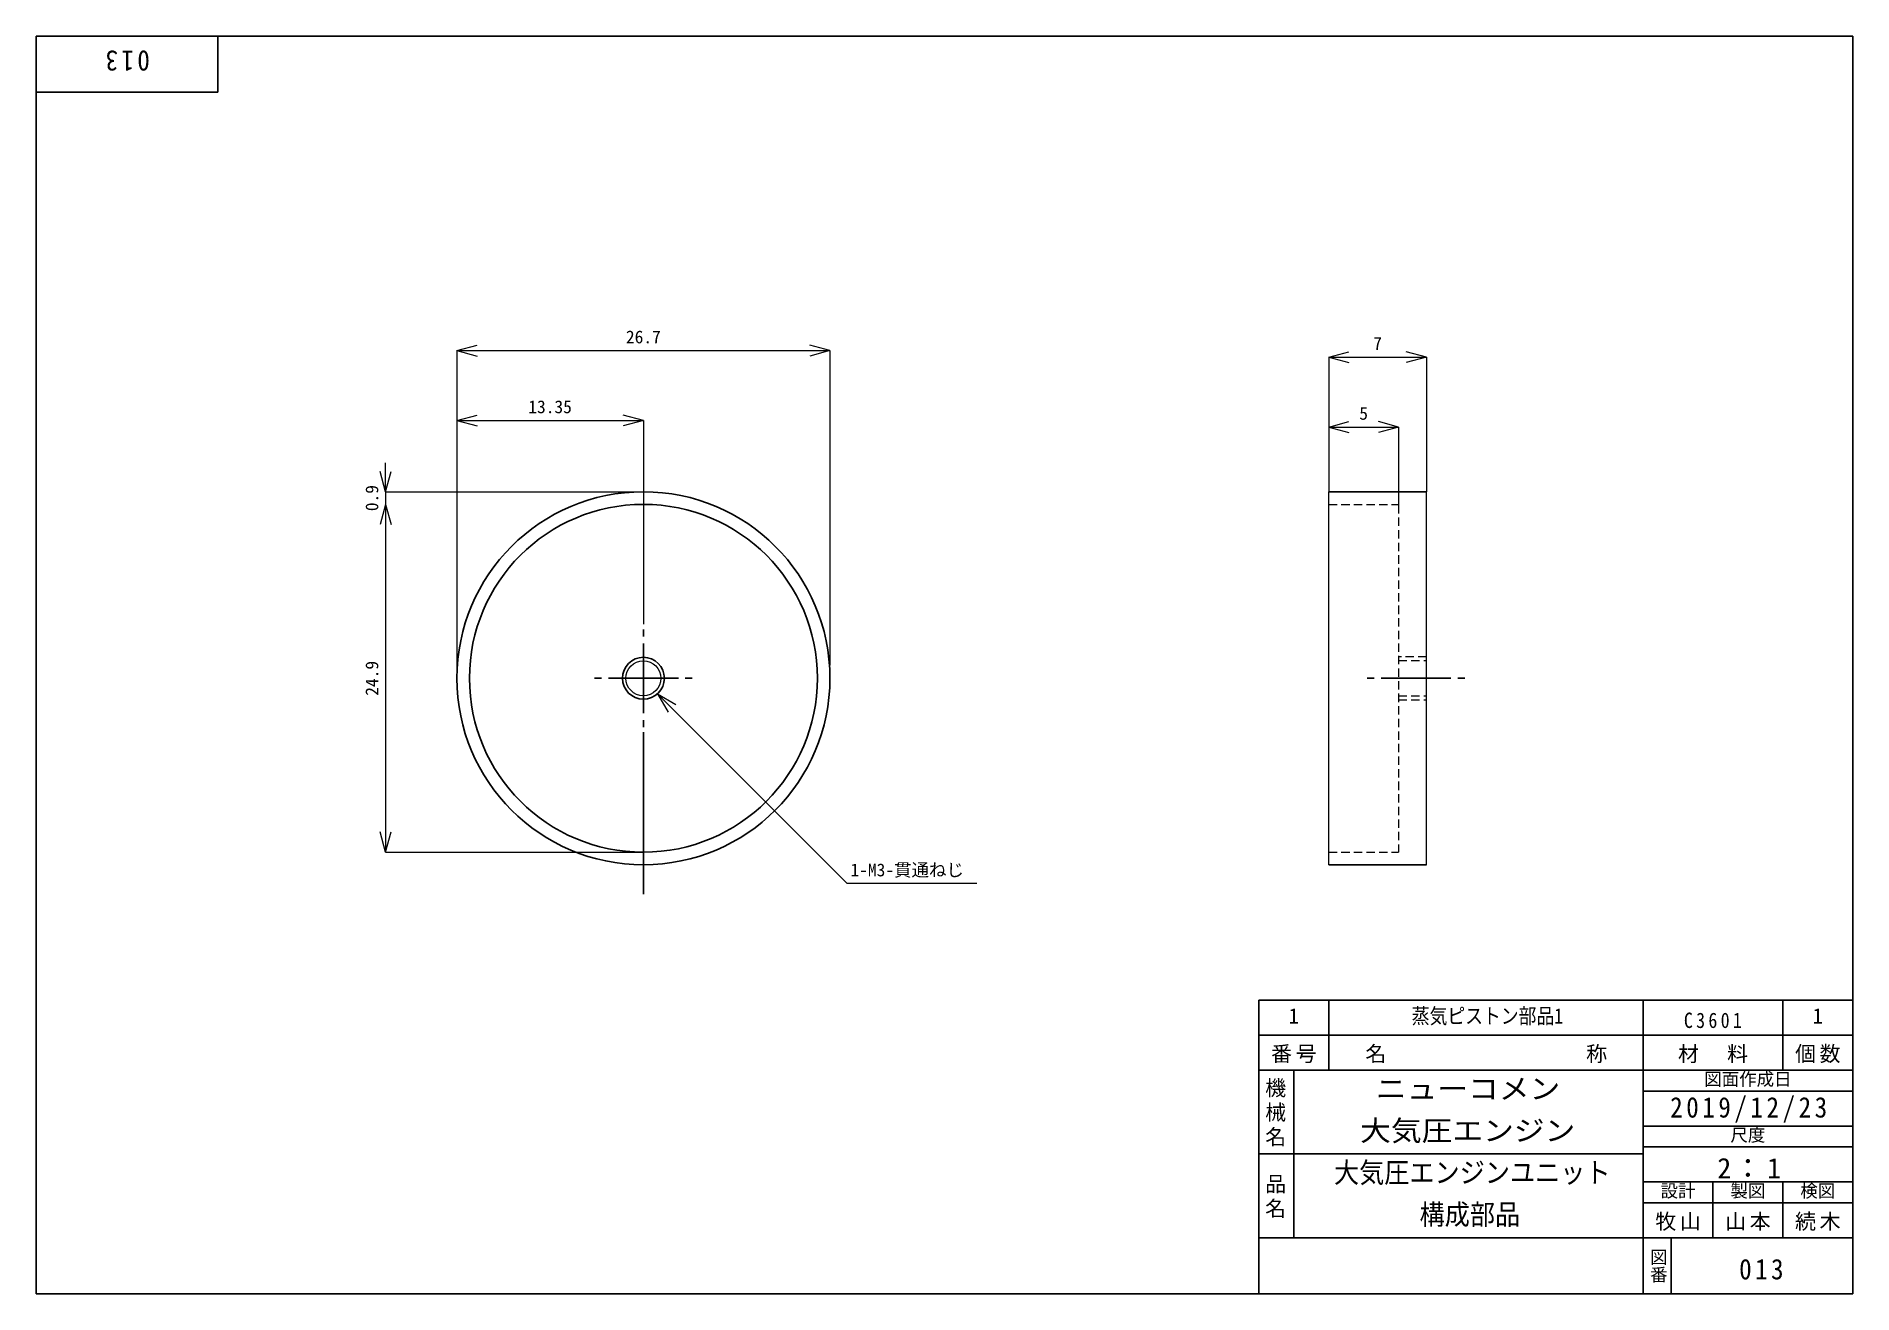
# Model space of a CAD drawing. Units: millimetres at full size, sheet at 2:1. Extents: x -65 to 65, y -47 to 43.
import ezdxf
from ezdxf.enums import TextEntityAlignment as Align

# ---------------------------------------------------------------- set-up
doc = ezdxf.new("R2010")
doc.units = ezdxf.units.MM
doc.header["$LTSCALE"] = 0.5
doc.linetypes.add('CHAIN1', pattern=[8, 5, -1, 1, -1])
doc.linetypes.add('DASHED1', pattern=[1.8, 1.2, -0.6])
doc.layers.add('0-7_表題欄内文字', color=7, linetype='Continuous')
for name, color, linetype, lineweight in [('0-F_輪郭線・表題欄', 7, 'Continuous', 25), ('1-1_実線', 7, 'Continuous', 25), ('1-2_中央線', 7, 'CHAIN1', 25), ('1-3_隠れ線', 4, 'DASHED1', 9), ('1-9_寸法線', 4, 'Continuous', 9)]:
    doc.layers.add(name, color=color, linetype=linetype, lineweight=lineweight)
doc.styles.add('@ＭＳ ゴシック', font='')
doc.styles.add('ＭＳ ゴシック', font='')
doc.styles.get('@ＭＳ ゴシック').set_extended_font_data('@MS Gothic')
doc.styles.get('ＭＳ ゴシック').set_extended_font_data('MS Gothic')

msp = doc.modelspace()

# ---------------------------------------------------------------- linework, layer by layer
at = {"layer": '0-F_輪郭線・表題欄'}
for p, q in [((-65, 43.25), (-65, -46.75)), ((65, 43.25), (-65, 43.25)), ((-52, 39.25), (-52, 43.25)), ((65, -46.75), (65, 43.25)), ((-52, 39.25), (-65, 39.25)), ((22.5, -25.75), (65, -25.75)), ((22.5, -46.75), (22.5, -25.75)), ((27.5, -30.75), (27.5, -25.75)), ((50, -46.75), (50, -25.75)), ((60, -30.75), (60, -25.75)), ((22.5, -28.25), (65, -28.25)), ((22.5, -30.75), (65, -30.75)), ((25, -42.75), (25, -30.75)), ((50, -32.25), (65, -32.25)), ((50, -34.75), (65, -34.75)), ((50, -36.25), (65, -36.25)), ((22.5, -36.75), (50, -36.75)), ((50, -38.75), (65, -38.75)), ((55, -42.75), (55, -38.75)), ((60, -42.75), (60, -38.75)), ((50, -40.25), (65, -40.25)), ((22.5, -42.75), (65, -42.75)), ((52, -46.75), (52, -42.75)), ((-65, -46.75), (65, -46.75))]:
    msp.add_line(p, q, dxfattribs=at)
at = {"layer": '1-1_実線'}
for p, q in [((27.5, 10.65), (34.5, 10.65)), ((27.5, -16.05), (34.5, -16.05))]:
    msp.add_line(p, q, dxfattribs=at)
at = {"layer": '1-1_実線', "lineweight": 18}
for p, q in [((27.5, -16.05), (27.5, 10.65)), ((34.5, -16.05), (34.5, 10.65))]:
    msp.add_line(p, q, dxfattribs=at)
at = {"layer": '1-1_実線'}
for radius in [13.35, 1.5]:
    msp.add_circle((-21.55, -2.7), radius, dxfattribs=at)
at = {"layer": '1-1_実線', "color": 4, "lineweight": 9}
msp.add_circle((-21.55, -2.7), 1.25, dxfattribs=at)
at = {"layer": '1-2_中央線'}
for p, q in [((-21.55, -2.7), (-21.55, 1.1643)), ((-21.55, -2.7), (-25.4143, -2.7)), ((-21.55, -2.7), (-21.55, -6.5643)), ((-21.55, -2.7), (-17.6857, -2.7)), ((33.7509, -2.7), (29.8865, -2.7)), ((33.7509, -2.7), (37.6152, -2.7))]:
    msp.add_line(p, q, dxfattribs=at)
at = {"layer": '1-3_隠れ線'}
for p, q in [((27.5, 9.75), (32.5, 9.75)), ((32.5, 9.7), (32.5, -15.15)), ((34.5, -1.157), (32.5, -1.157)), ((32.5, -1.4355), (34.5, -1.4355)), ((32.5, -3.9645), (34.5, -3.9645)), ((32.5, -4.243), (34.5, -4.243)), ((27.5, -15.15), (32.5, -15.15))]:
    msp.add_line(p, q, dxfattribs=at)
at = {"layer": '1-9_寸法線'}
for p, q in [((-34.9, 20.75), (-33.4511, 21.1382)), ((-8.2, 20.75), (-9.6489, 21.1382)), ((-34.9, 20.75), (-33.4511, 20.3618)), ((-34.9, 20.75), (-8.2, 20.75)), ((-34.9, 20.75), (-34.9, 13.25)), ((-8.2, 20.75), (-9.6489, 20.3618)), ((-8.2, 20.75), (-8.2, -1.75)), ((27.5, 20.2819), (28.9489, 20.6701)), ((27.5, 20.2819), (28.9489, 19.8937)), ((27.5, 20.2819), (34.5, 20.2819)), ((27.5, 20.2819), (27.5, 10.65)), ((34.5, 20.2819), (33.0511, 20.6701)), ((34.5, 20.2819), (33.0511, 19.8937)), ((34.5, 20.2819), (34.5, 10.65)), ((-34.9, 15.75), (-33.4511, 16.1382)), ((-34.9, 15.75), (-33.4511, 15.3618)), ((-34.9, 15.75), (-21.55, 15.75)), ((-34.9, 15.75), (-34.9, -2.7)), ((-21.55, 15.75), (-22.9989, 16.1382)), ((-21.55, 15.75), (-22.9989, 15.3618)), ((-21.55, 15.75), (-21.55, 1.1643)), ((27.5, 15.2819), (28.9489, 15.6701)), ((32.5, 15.2819), (31.0511, 15.6701)), ((27.5, 15.2819), (28.9489, 14.8937)), ((27.5, 15.2819), (27.5, 12.7819)), ((27.5, 15.2819), (32.5, 15.2819)), ((32.5, 15.2819), (31.0511, 14.8937)), ((32.5, 15.2819), (32.5, 9.7)), ((-40, 10.65), (-40.3882, 12.0989)), ((-40, 10.75), (-40, 12.7151)), ((-40, 10.65), (-39.6118, 12.0989)), ((-40, 10.65), (-40, 9.75)), ((-40, 9.75), (-40.3882, 8.3011)), ((-40, 9.75), (-40.3882, 8.3011)), ((-40, 9.75), (-39.6118, 8.3011)), ((-40, 9.75), (-39.6118, 8.3011)), ((-40, 9.75), (-40, -15.15)), ((-20.5352, -3.8223), (-6.9921, -17.3654)), ((-20.5352, -3.8223), (-19.2362, -4.5723)), ((-20.5352, -3.8223), (-19.7852, -5.1213)), ((-40, -15.15), (-40.3882, -13.7011)), ((-40, -15.15), (-39.6118, -13.7011)), ((-40, -15.15), (-21.55, -15.15)), ((-6.9921, -17.3654), (2.3228, -17.3654))]:
    msp.add_line(p, q, dxfattribs=at)
at = {"layer": '1-9_寸法線', "color": 7, "lineweight": 25}
msp.add_line((-21.55, -6.5643), (-21.55, -18.147), dxfattribs=at)
at = {"layer": '1-9_寸法線'}
msp.add_lwpolyline([(-40, 10.65), (-21.6284, 10.65), (-21.55, 10.65)], dxfattribs=at)
at = {"layer": '1-9_寸法線', "color": 7, "lineweight": 25}
msp.add_circle((-21.55, -2.7), 12.45, dxfattribs=at)

# ---------------------------------------------------------------- texts
at = {"layer": '0-7_表題欄内文字', "style": 'ＭＳ ゴシック'}
for p in [(24.625, -27.75), (62.125, -27.75)]:
    msp.add_text('1', height=1.1, dxfattribs=at).set_placement(p, align=Align.BOTTOM_LEFT)
for s, height, width, p in [('蒸気ピストン部品1', 1.1, 0.85, (33.4375, -27.75)), ('ニューコメン', 1.466, 1.1, (30.875, -33.25)), ('大気圧エンジン', 1.466, 1.1, (29.75, -36.25)), ('大気圧エンジンユニット', 1.466, 0.9, (27.875, -39.25)), ('構成部品', 1.466, 0.9, (34, -42.25))]:
    msp.add_text(s, height=height, dxfattribs=dict(at, width=width)).set_placement(p, align=Align.BOTTOM_LEFT)
at = {"layer": '0-7_表題欄内文字', "color": 4, "style": 'ＭＳ ゴシック'}
for s, p in [('図面作成日', (54.375, -32.125)), ('尺度', (56.25, -36.125)), ('設計', (51.25, -40.125)), ('製図', (56.25, -40.125)), ('検図', (61.25, -40.125))]:
    msp.add_text(s, height=0.9164, dxfattribs=at).set_placement(p, align=Align.BOTTOM_LEFT)
at = {"layer": '0-7_表題欄内文字', "color": 4, "style": '@ＭＳ ゴシック'}
msp.add_text('図番', height=0.9164, rotation=270, dxfattribs=at).set_placement((50.375, -43.5), align=Align.BOTTOM_LEFT)
at = {"layer": '0-7_表題欄内文字', "attachment_point": 7}
for s, insert, char_height, rotation, style in [('\\T1.27;\\W0.9;013', (-56.875, 42.25), 1.466, 180, 'ＭＳ ゴシック'), ('\\T1.17;機械名', (23, -31.25), 1.1, 270, '@ＭＳ ゴシック'), ('\\T1.17;品名', (23, -38.125), 1.1, 270, '@ＭＳ ゴシック')]:
    msp.add_mtext(s, dxfattribs=dict(at, insert=insert, char_height=char_height, rotation=rotation, style=style))
at = {"layer": '0-7_表題欄内文字', "attachment_point": 7, "style": 'ＭＳ ゴシック'}
for s, insert, char_height in [('\\T1.38;\\W0.85;C3601', (52.9203, -27.75), 1.1), ('\\T1.17;番号', (23.375, -30.25), 1.1), ('\\T1.17;名\u3000\u3000\u3000\u3000\u3000\u3000\u3000\u3000称', (30.125, -30.25), 1.1), ('\\T1.17;材\u3000料', (52.5, -30.25), 1.1), ('\\T1.17;個数', (60.875, -30.25), 1.1), ('\\T1.28;\\W0.9;2019/12/23', (51.9375, -34.5), 1.466), ('\\T1.19;2：1', (55.3125, -38.5), 1.466), ('\\T1.17;牧山', (50.875, -42.25), 1.1), ('\\T1.17;山本', (55.875, -42.25), 1.1), ('\\T1.17;続木', (60.875, -42.25), 1.1), ('\\T1.27;\\W0.9;013', (56.875, -45.75), 1.466)]:
    msp.add_mtext(s, dxfattribs=dict(at, insert=insert, char_height=char_height))
at = {"layer": '1-9_寸法線', "style": 'ＭＳ ゴシック'}
for s, p in [('26.7', (-22.8, 21)), ('7', (30.6875, 20.5319)), ('13.35', (-29.7875, 16)), ('5', (29.6875, 15.5319)), ('1-M3-貫通ねじ', (-6.7284, -17.1515))]:
    msp.add_text(s, height=0.9164, dxfattribs=at).set_placement(p, align=Align.BOTTOM_LEFT)
for s, p in [('0.9', (-40.25, 9.2625)), ('24.9', (-40.25, -3.95))]:
    msp.add_text(s, height=0.9164, rotation=90, dxfattribs=at).set_placement(p, align=Align.BOTTOM_LEFT)

doc.saveas('drawing.dxf')
